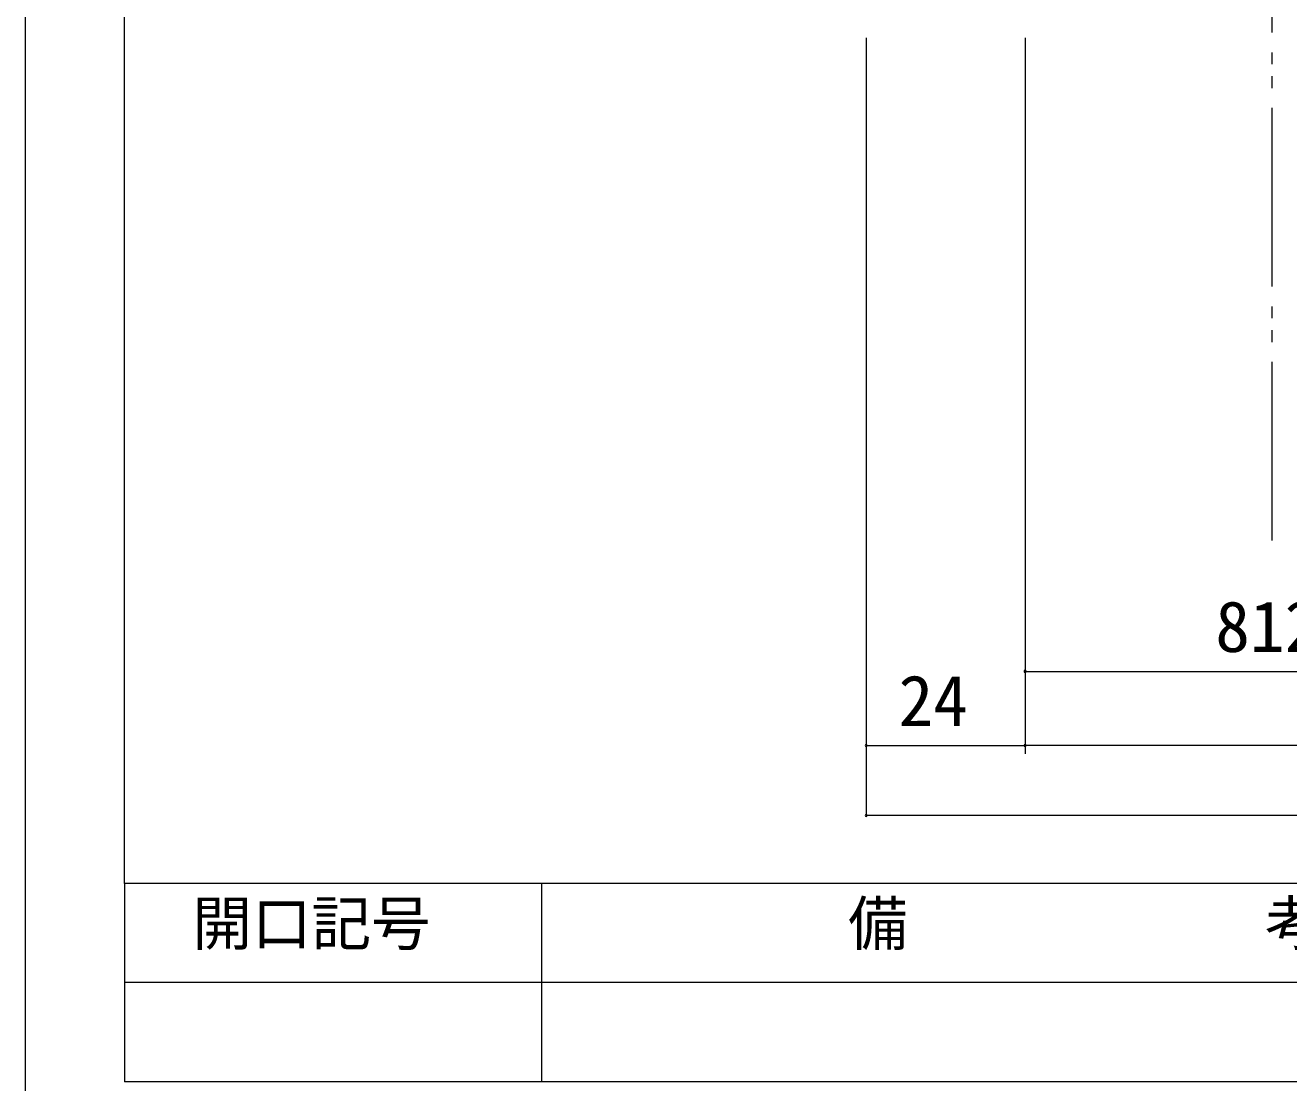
# Model space of a CAD drawing. Units: millimetres on the paper, enlarged 10 times, with parts at other scales. Extents: x -1985 to 2015, y -1370 to 1400.
# Drawn here: x -1985 to -1349, y -1103 to -570 of the extents above; entities that cross this region are included whole.
import ezdxf
from ezdxf.enums import TextEntityAlignment as Align

# ---------------------------------------------------------------- set-up
doc = ezdxf.new("R2010")
doc.units = ezdxf.units.MM
doc.header["$LTSCALE"] = 10
doc.linetypes.add('DOUBLE_CHAIN2', pattern=[12.8, 9, -1, 0.6, -0.6, 0.6, -1])
doc.layers.add('1-1_0', color=7, linetype='Continuous', lineweight=20)
doc.layers.add('2-0', color=7, linetype='Continuous', lineweight=20)
doc.styles.add('ＭＳ ゴシック', font='')
doc.styles.get('ＭＳ ゴシック').set_extended_font_data('MS Gothic')

msp = doc.modelspace()

# ---------------------------------------------------------------- linework, layer by layer
at = {"layer": '1-1_0'}
for p, q in [((-1935, -1002.5), (-1935, -102.5)), ((395, -1002.5), (-1935, -1002.5)), ((395, -1002.5), (-1935, -1002.5)), ((-1935, -1002.5), (-1935, -1102.5)), ((-1725, -1002.5), (-1725, -1102.5)), ((395, -1052.5), (-1935, -1052.5)), ((395, -1102.5), (-1935, -1102.5))]:
    msp.add_line(p, q, dxfattribs=at)
msp.add_lwpolyline([(-1985, -1370), (2015, -1370), (2015, 1400), (-1985, 1400)], close=True, dxfattribs=at)
at = {"layer": '2-0', "linetype": 'DOUBLE_CHAIN2'}
msp.add_line((-1356.91, -829.84), (-1356.91, -206.4), dxfattribs=at)
at = {"layer": '2-0', "color": 4, "lineweight": 9}
for p, q in [((-1561.4, -576.6), (-1561.4, -937.25)), ((-1561.4, -576.6), (-1561.4, -968.28)), ((-1481.4, -576.6), (-1481.4, -937.25)), ((-1481.4, -576.6), (-1481.4, -899.88)), ((-1481.4, -576.6), (-1481.4, -937.25)), ((-1481.4, -895.71), (-70.77, -895.71)), ((-1561.4, -933.08), (-1481.4, -933.08)), ((-70.77, -933.08), (-1481.4, -933.08)), ((-712.75, -968.28), (-1561.4, -968.28))]:
    msp.add_line(p, q, dxfattribs=at)
for centre, start, end in [((-1481.4, -895.71), 0, 180), ((-1481.4, -895.71), 180, 0), ((-1561.4, -933.08), 0, 180), ((-1561.4, -933.08), 180, 0), ((-1481.4, -933.08), 0, 180), ((-1481.4, -933.08), 0, 180), ((-1481.4, -933.08), 180, 0), ((-1481.4, -933.08), 180, 0), ((-1561.4, -968.28), 0, 180), ((-1561.4, -968.28), 180, 0)]:
    msp.add_arc(centre, 0.521, start, end, dxfattribs=at)

# ---------------------------------------------------------------- texts
at = {"layer": '1-1_0', "style": 'ＭＳ ゴシック'}
for s, p in [('開口記号', (-1900.8, -1040.24)), ('備\u3000\u3000\u3000\u3000\u3000\u3000考', (-1570.54, -1040.24))]:
    msp.add_text(s, height=21.99, dxfattribs=at).set_placement(p, align=Align.BOTTOM_LEFT)
at = {"layer": '2-0', "style": 'ＭＳ ゴシック'}
for s, p in [('812', (-1385.56, -893.63)), ('24', (-1545.12, -931))]:
    msp.add_text(s, height=25.66, dxfattribs=at).set_placement(p, align=Align.BOTTOM_LEFT)

doc.saveas('drawing.dxf')
